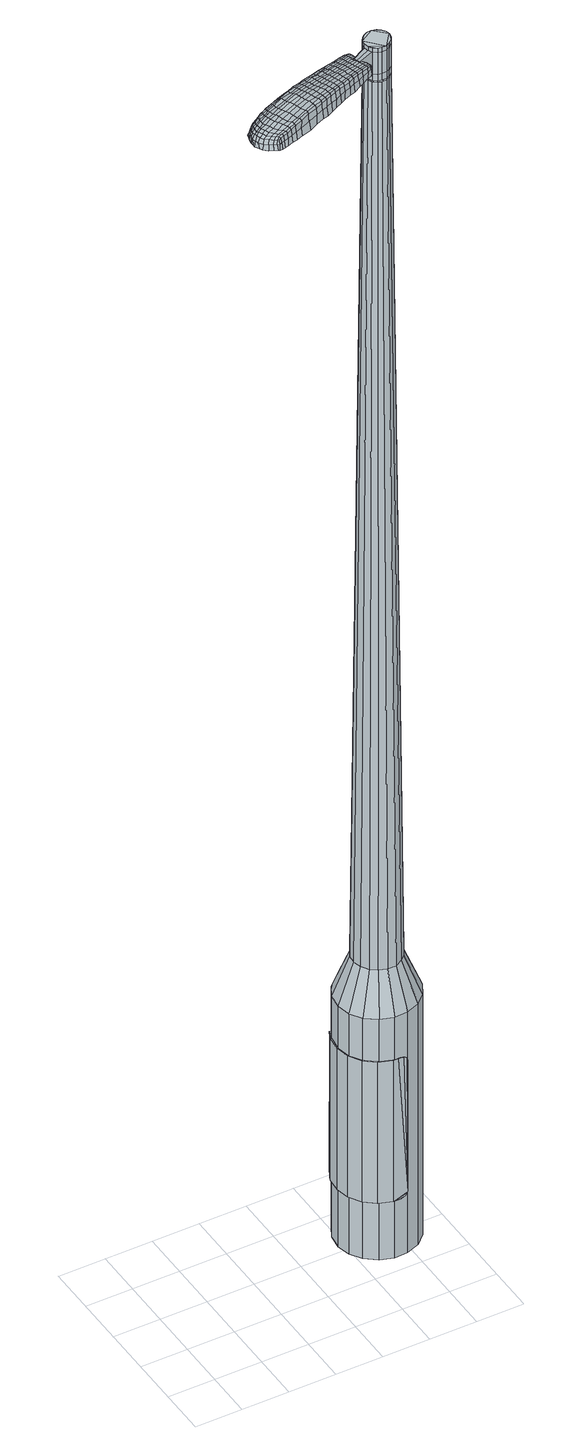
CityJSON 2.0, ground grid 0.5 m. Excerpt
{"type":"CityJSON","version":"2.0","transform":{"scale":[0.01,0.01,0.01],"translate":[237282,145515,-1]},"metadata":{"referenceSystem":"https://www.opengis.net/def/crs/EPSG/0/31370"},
"CityObjects":{
"object1":{"type":"GenericCityObject","attributes":{"cluster":588,"mean_distance_to_centroid":0.293,"new_centroid_x":237284.37,"new_centroid_y":145516.11,"mean_distance_to_camera":16.14,"H1":14.69,"H2":14.77,"Z_final":117.26,"cluster2":53,"proj_x":237283.48,"proj_y":145513.94,"id_line":14385,"bearing_l":112.25,"distance":2.34,"orientation":"left","G_obj":202.25},"geometry":[{"type":"MultiSurface","lod":"2","boundaries":[[[0,1,2,3]],[[1,4,5,2]],[[4,6,7,5]],[[6,8,9,7]],[[8,10,11,9]],[[10,12,13,11]],[[12,14,15,13]],[[14,16,17,15]],[[16,18,19,17]],[[18,20,21,19]],[[20,22,23,21]],[[22,24,25,23]],[[24,26,27,25]],[[26,28,29,27]],[[28,30,31,29]],[[30,32,33,31]],[[32,34,35,33]],[[34,0,3,35]],[[36,37,38,39]],[[38,40,41,42]],[[41,43,42]],[[42,44,45,46]],[[45,47,46]],[[46,48,49,50]],[[49,51,50]],[[42,46,50,38]],[[50,52,39,38]],[[53,36,39]],[[2,5,7,35]],[[7,9,11,15]],[[11,13,15]],[[15,17,19,23]],[[19,21,23]],[[23,25,27,31]],[[27,29,31]],[[15,23,31,7]],[[31,33,35,7]],[[3,2,35]],[[1,0,54,55]],[[0,34,56,54]],[[34,32,57,56]],[[32,30,58,57]],[[30,28,59,58]],[[28,26,60,59]],[[26,24,61,60]],[[24,22,62,61]],[[22,20,63,62]],[[20,18,64,63]],[[18,16,65,64]],[[16,14,66,65]],[[14,12,67,66]],[[12,10,68,67]],[[10,8,69,68]],[[8,6,70,69]],[[6,4,71,70]],[[4,1,55,71]],[[55,54,72,73]],[[54,56,74,72]],[[56,57,75,74]],[[57,58,76,75]],[[58,59,77,76]],[[59,60,78,77]],[[60,61,79,78]],[[61,62,80,79]],[[62,63,81,80]],[[63,64,82,81]],[[64,65,83,82]],[[65,66,84,83]],[[66,67,85,84]],[[67,68,86,85]],[[68,69,87,86]],[[69,70,88,87]],[[70,71,89,88]],[[71,55,73,89]],[[72,90,91,73]],[[92,93,90,72]],[[94,95,93,92]],[[96,97,95,94]],[[77,98,97,96]],[[78,99,98,77]],[[100,101,99,78]],[[80,102,101,100]],[[103,104,102,80]],[[105,106,104,103]],[[83,107,106,105]],[[108,109,107,83]],[[85,110,109,108]],[[111,112,110,85]],[[87,113,112,111]],[[88,114,113,87]],[[115,116,114,88]],[[73,91,116,115]],[[117,118,119,120]],[[121,117,120,122]],[[123,121,122,124]],[[125,123,124,126]],[[127,125,126,128]],[[129,127,128,130]],[[131,129,130,132]],[[133,131,132,134]],[[135,133,134,136]],[[137,135,136,138]],[[139,137,138,140]],[[141,139,140,142]],[[143,141,142,144]],[[145,143,144,146]],[[147,145,146,148]],[[149,147,148,150]],[[74,92,72]],[[74,75,94,92]],[[75,76,96,94]],[[76,77,96]],[[79,100,78]],[[79,80,100]],[[81,103,80]],[[81,82,105,103]],[[82,83,105]],[[84,108,83]],[[84,85,108]],[[86,111,85]],[[86,87,111]],[[89,115,88]],[[89,73,115]],[[151,116,91]],[[151,114,116]],[[152,112,113]],[[152,110,112]],[[153,109,110]],[[153,107,109]],[[154,106,107]],[[154,155,104,106]],[[155,102,104]],[[156,101,102]],[[156,99,101]],[[157,97,98]],[[157,158,95,97]],[[158,159,93,95]],[[159,90,93]],[[39,52,149,160]],[[91,90,161,150]],[[53,39,160,118]],[[90,159,119,161]],[[36,53,118,117]],[[159,158,120,119]],[[37,36,117,121]],[[158,157,122,120]],[[38,37,121,123]],[[157,98,124,122]],[[40,38,123,125]],[[98,99,126,124]],[[41,40,125,127]],[[99,156,128,126]],[[43,41,127,129]],[[156,102,130,128]],[[42,43,129,131]],[[102,155,132,130]],[[44,42,131,133]],[[155,154,134,132]],[[45,44,133,135]],[[154,107,136,134]],[[47,45,135,137]],[[107,153,138,136]],[[46,47,137,139]],[[153,110,140,138]],[[48,46,139,141]],[[110,152,142,140]],[[49,48,141,143]],[[152,113,144,142]],[[51,49,143,145]],[[113,114,146,144]],[[50,51,145,147]],[[114,151,148,146]],[[52,50,147,149]],[[151,91,150,148]],[[149,150,162,163]],[[150,161,164,162]],[[161,119,165,164]],[[119,118,166,165]],[[118,160,167,166]],[[160,149,163,167]],[[168,169,170,171]],[[172,168,171,173]],[[168,172,174,175]],[[169,168,175,176]],[[177,178,179,180]],[[181,177,180,182]],[[177,181,183,184]],[[178,177,184,185]],[[186,187,188,189]],[[190,186,189,191]],[[186,190,192,193]],[[187,186,193,194]],[[195,196,197,198]],[[199,195,198,200]],[[195,199,201,202]],[[196,195,202,203]],[[204,205,206,207]],[[208,204,207,209]],[[204,208,210,211]],[[205,204,211,212]],[[213,214,215,216]],[[217,213,216,218]],[[213,217,219,220]],[[214,213,220,221]],[[222,223,224,225]],[[214,222,225,215]],[[222,214,221,226]],[[223,222,226,227]],[[228,229,230,231]],[[223,228,231,224]],[[228,223,227,232]],[[229,228,232,233]],[[234,172,173,235]],[[229,234,235,230]],[[234,229,233,236]],[[172,234,236,174]],[[237,238,239,240]],[[241,237,240,242]],[[237,241,243,244]],[[238,237,244,245]],[[246,247,248,249]],[[238,246,249,239]],[[246,238,245,250]],[[247,246,250,251]],[[252,253,254,255]],[[247,252,255,248]],[[252,247,251,256]],[[253,252,256,257]],[[258,259,260,261]],[[253,258,261,254]],[[258,253,257,262]],[[259,258,262,263]],[[264,169,176,265]],[[259,264,265,260]],[[264,259,263,266]],[[169,264,266,170]],[[267,268,269,270]],[[271,267,270,272]],[[267,271,273,274]],[[268,267,274,275]],[[276,277,278,279]],[[268,276,279,269]],[[276,268,275,280]],[[277,276,280,281]],[[282,283,284,285]],[[277,282,285,278]],[[282,277,281,286]],[[283,282,286,287]],[[288,181,182,289]],[[283,288,289,284]],[[288,283,287,290]],[[181,288,290,183]],[[291,292,293,294]],[[295,291,294,296]],[[291,295,297,298]],[[292,291,298,299]],[[300,301,302,303]],[[292,300,303,293]],[[300,292,299,304]],[[301,300,304,305]],[[306,307,308,309]],[[301,306,309,302]],[[306,301,305,310]],[[307,306,310,311]],[[312,313,314,315]],[[307,312,315,308]],[[312,307,311,316]],[[313,312,316,317]],[[318,178,185,319]],[[313,318,319,314]],[[318,313,317,320]],[[178,318,320,179]],[[321,207,206,322]],[[323,321,322,324]],[[321,323,325,326]],[[207,321,326,209]],[[327,323,324,328]],[[329,327,328,330]],[[327,329,331,332]],[[323,327,332,325]],[[333,329,330,334]],[[335,333,334,336]],[[333,335,337,338]],[[329,333,338,331]],[[339,335,336,340]],[[341,339,340,342]],[[339,341,343,344]],[[335,339,344,337]],[[345,341,342,346]],[[196,345,346,197]],[[345,196,203,347]],[[341,345,347,343]],[[348,349,194,193]],[[350,348,193,192]],[[348,350,351,352]],[[349,348,352,353]],[[354,355,353,352]],[[356,354,352,351]],[[354,356,357,358]],[[355,354,358,359]],[[360,361,359,358]],[[362,360,358,357]],[[360,362,363,364]],[[361,360,364,365]],[[366,367,365,364]],[[368,366,364,363]],[[366,368,201,199]],[[367,366,199,200]],[[369,370,371,372]],[[271,369,372,273]],[[369,271,272,373]],[[370,369,373,374]],[[375,190,191,376]],[[370,375,376,371]],[[375,370,374,377]],[[190,375,377,192]],[[378,379,380,381]],[[217,378,381,219]],[[378,217,218,382]],[[379,378,382,383]],[[384,385,386,387]],[[379,384,387,380]],[[384,379,383,388]],[[385,384,388,389]],[[390,187,194,391]],[[385,390,391,386]],[[390,385,389,392]],[[187,390,392,188]],[[393,394,395,396]],[[175,393,396,176]],[[393,175,174,397]],[[394,393,397,398]],[[399,400,401,402]],[[394,399,402,395]],[[399,394,398,403]],[[400,399,403,404]],[[405,198,197,406]],[[400,405,406,401]],[[405,400,404,407]],[[198,405,407,200]],[[408,409,410,411]],[[180,408,411,182]],[[408,180,179,412]],[[409,408,412,413]],[[414,202,201,415]],[[409,414,415,410]],[[414,409,413,416]],[[202,414,416,203]],[[417,418,419,420]],[[295,417,420,297]],[[417,295,296,421]],[[418,417,421,422]],[[423,208,209,424]],[[418,423,424,419]],[[423,418,422,425]],[[208,423,425,210]],[[426,427,428,429]],[[241,426,429,243]],[[426,241,242,430]],[[427,426,430,431]],[[432,433,434,435]],[[427,432,435,428]],[[432,427,431,436]],[[433,432,436,437]],[[438,205,212,439]],[[433,438,439,434]],[[438,433,437,440]],[[205,438,440,206]],[[441,442,431,430]],[[240,441,430,242]],[[441,240,239,443]],[[442,441,443,444]],[[445,446,437,436]],[[442,445,436,431]],[[445,442,444,447]],[[446,445,447,448]],[[449,322,206,440]],[[446,449,440,437]],[[449,446,448,450]],[[322,449,450,324]],[[451,452,453,454]],[[298,451,454,299]],[[451,298,297,420]],[[452,451,420,419]],[[455,326,325,456]],[[452,455,456,453]],[[455,452,419,424]],[[326,455,424,209]],[[457,458,444,443]],[[249,457,443,239]],[[457,249,248,459]],[[458,457,459,460]],[[461,462,448,447]],[[458,461,447,444]],[[461,458,460,463]],[[462,461,463,464]],[[465,328,324,450]],[[462,465,450,448]],[[465,462,464,466]],[[328,465,466,330]],[[467,468,469,470]],[[304,467,470,305]],[[467,304,299,454]],[[468,467,454,453]],[[471,332,331,472]],[[468,471,472,469]],[[471,468,453,456]],[[332,471,456,325]],[[473,474,460,459]],[[255,473,459,248]],[[473,255,254,475]],[[474,473,475,476]],[[477,478,464,463]],[[474,477,463,460]],[[477,474,476,479]],[[478,477,479,480]],[[481,334,330,466]],[[478,481,466,464]],[[481,478,480,482]],[[334,481,482,336]],[[483,484,485,486]],[[310,483,486,311]],[[483,310,305,470]],[[484,483,470,469]],[[487,338,337,488]],[[484,487,488,485]],[[487,484,469,472]],[[338,487,472,331]],[[489,490,476,475]],[[261,489,475,254]],[[489,261,260,491]],[[490,489,491,492]],[[493,494,480,479]],[[490,493,479,476]],[[493,490,492,495]],[[494,493,495,496]],[[497,340,336,482]],[[494,497,482,480]],[[497,494,496,498]],[[340,497,498,342]],[[499,500,501,502]],[[316,499,502,317]],[[499,316,311,486]],[[500,499,486,485]],[[503,344,343,504]],[[500,503,504,501]],[[503,500,485,488]],[[344,503,488,337]],[[505,506,492,491]],[[265,505,491,260]],[[505,265,176,396]],[[506,505,396,395]],[[507,508,496,495]],[[506,507,495,492]],[[507,506,395,402]],[[508,507,402,401]],[[509,346,342,498]],[[508,509,498,496]],[[509,508,401,406]],[[346,509,406,197]],[[510,511,413,412]],[[320,510,412,179]],[[510,320,317,502]],[[511,510,502,501]],[[512,347,203,416]],[[511,512,416,413]],[[512,511,501,504]],[[347,512,504,343]],[[513,514,374,373]],[[270,513,373,272]],[[513,270,269,515]],[[514,513,515,516]],[[517,350,192,377]],[[514,517,377,374]],[[517,514,516,518]],[[350,517,518,351]],[[519,520,521,522]],[[220,519,522,221]],[[519,220,219,381]],[[520,519,381,380]],[[523,524,525,526]],[[520,523,526,521]],[[523,520,380,387]],[[524,523,387,386]],[[527,349,353,528]],[[524,527,528,525]],[[527,524,386,391]],[[349,527,391,194]],[[529,530,516,515]],[[279,529,515,269]],[[529,279,278,531]],[[530,529,531,532]],[[533,356,351,518]],[[530,533,518,516]],[[533,530,532,534]],[[356,533,534,357]],[[535,536,537,538]],[[226,535,538,227]],[[535,226,221,522]],[[536,535,522,521]],[[539,540,541,542]],[[536,539,542,537]],[[539,536,521,526]],[[540,539,526,525]],[[543,355,359,544]],[[540,543,544,541]],[[543,540,525,528]],[[355,543,528,353]],[[545,546,532,531]],[[285,545,531,278]],[[545,285,284,547]],[[546,545,547,548]],[[549,362,357,534]],[[546,549,534,532]],[[549,546,548,550]],[[362,549,550,363]],[[551,552,553,554]],[[232,551,554,233]],[[551,232,227,538]],[[552,551,538,537]],[[555,556,557,558]],[[552,555,558,553]],[[555,552,537,542]],[[556,555,542,541]],[[559,361,365,560]],[[556,559,560,557]],[[559,556,541,544]],[[361,559,544,359]],[[561,562,548,547]],[[289,561,547,284]],[[561,289,182,411]],[[562,561,411,410]],[[563,368,363,550]],[[562,563,550,548]],[[563,562,410,415]],[[368,563,415,201]],[[564,565,398,397]],[[236,564,397,174]],[[564,236,233,554]],[[565,564,554,553]],[[566,567,404,403]],[[565,566,403,398]],[[566,565,553,558]],[[567,566,558,557]],[[568,367,200,407]],[[567,568,407,404]],[[568,567,557,560]],[[367,568,560,365]],[[569,570,571,572]],[[572,571,573,574]],[[575,573,571,576]],[[576,571,570,577]],[[578,579,580,581]],[[581,580,582,583]],[[584,582,580,585]],[[585,580,579,586]],[[587,588,589,590]],[[590,589,591,592]],[[593,591,589,594]],[[594,589,588,595]],[[596,597,598,599]],[[599,598,600,601]],[[602,600,598,603]],[[603,598,597,604]],[[605,606,607,608]],[[608,607,609,610]],[[611,609,607,612]],[[612,607,606,613]],[[614,615,616,617]],[[617,616,618,619]],[[620,618,616,621]],[[621,616,615,622]],[[623,624,625,626]],[[626,625,615,614]],[[622,615,625,627]],[[627,625,624,628]],[[629,630,631,632]],[[632,631,624,623]],[[628,624,631,633]],[[633,631,630,634]],[[574,573,635,636]],[[636,635,630,629]],[[634,630,635,637]],[[637,635,573,575]],[[638,639,640,641]],[[641,640,642,643]],[[644,642,640,645]],[[645,640,639,646]],[[647,648,649,650]],[[650,649,639,638]],[[646,639,649,651]],[[651,649,648,652]],[[653,654,655,656]],[[656,655,648,647]],[[652,648,655,657]],[[657,655,654,658]],[[659,660,661,662]],[[662,661,654,653]],[[658,654,661,663]],[[663,661,660,664]],[[577,570,665,666]],[[666,665,660,659]],[[664,660,665,667]],[[667,665,570,569]],[[668,669,670,671]],[[671,670,672,673]],[[674,672,670,675]],[[675,670,669,676]],[[677,678,679,680]],[[680,679,669,668]],[[676,669,679,681]],[[681,679,678,682]],[[683,684,685,686]],[[686,685,678,677]],[[682,678,685,687]],[[687,685,684,688]],[[583,582,689,690]],[[690,689,684,683]],[[688,684,689,691]],[[691,689,582,584]],[[692,693,694,695]],[[695,694,696,697]],[[698,696,694,699]],[[699,694,693,700]],[[701,702,703,704]],[[704,703,693,692]],[[700,693,703,705]],[[705,703,702,706]],[[707,708,709,710]],[[710,709,702,701]],[[706,702,709,711]],[[711,709,708,712]],[[713,714,715,716]],[[716,715,708,707]],[[712,708,715,717]],[[717,715,714,718]],[[586,579,719,720]],[[720,719,714,713]],[[718,714,719,721]],[[721,719,579,578]],[[605,608,722,723]],[[723,722,724,725]],[[726,724,722,727]],[[727,722,608,610]],[[725,724,728,729]],[[729,728,730,731]],[[732,730,728,733]],[[733,728,724,726]],[[731,730,734,735]],[[735,734,736,737]],[[738,736,734,739]],[[739,734,730,732]],[[737,736,740,741]],[[741,740,742,743]],[[744,742,740,745]],[[745,740,736,738]],[[743,742,746,747]],[[747,746,597,596]],[[604,597,746,748]],[[748,746,742,744]],[[595,749,750,594]],[[594,750,751,593]],[[752,751,750,753]],[[753,750,749,754]],[[754,755,756,753]],[[753,756,757,752]],[[758,757,756,759]],[[759,756,755,760]],[[760,761,762,759]],[[759,762,763,758]],[[764,763,762,765]],[[765,762,761,766]],[[766,767,768,765]],[[765,768,769,764]],[[602,769,768,600]],[[600,768,767,601]],[[770,771,772,773]],[[773,772,672,674]],[[673,672,772,774]],[[774,772,771,775]],[[592,591,776,777]],[[777,776,771,770]],[[775,771,776,778]],[[778,776,591,593]],[[779,780,781,782]],[[782,781,618,620]],[[619,618,781,783]],[[783,781,780,784]],[[785,786,787,788]],[[788,787,780,779]],[[784,780,787,789]],[[789,787,786,790]],[[595,588,791,792]],[[792,791,786,785]],[[790,786,791,793]],[[793,791,588,587]],[[794,795,796,797]],[[797,796,576,577]],[[575,576,796,798]],[[798,796,795,799]],[[800,801,802,803]],[[803,802,795,794]],[[799,795,802,804]],[[804,802,801,805]],[[596,599,806,807]],[[807,806,801,800]],[[805,801,806,808]],[[808,806,599,601]],[[809,810,811,812]],[[812,811,581,583]],[[578,581,811,813]],[[813,811,810,814]],[[602,603,815,816]],[[816,815,810,809]],[[814,810,815,817]],[[817,815,603,604]],[[818,819,820,821]],[[821,820,696,698]],[[696,820,697]],[[697,820,819,822]],[[610,609,823,824]],[[824,823,819,818]],[[822,819,823,825]],[[825,823,609,611]],[[826,827,828,644]],[[828,642,644]],[[643,642,828,829]],[[829,828,827,830]],[[831,832,833,834]],[[834,833,827,826]],[[830,827,833,835]],[[835,833,832,836]],[[613,606,837,838]],[[838,837,832,831]],[[836,832,837,839]],[[839,837,606,605]],[[830,840,841,829]],[[829,841,641,643]],[[638,641,841,842]],[[841,840,842]],[[836,843,844,835]],[[835,844,840,830]],[[842,840,844,845]],[[845,844,843,846]],[[605,723,163,839]],[[839,163,843,836]],[[846,843,163,847]],[[847,163,723,725]],[[848,849,850,851]],[[851,850,699,700]],[[698,699,850,821]],[[821,850,849,818]],[[726,727,852,853]],[[853,852,849,848]],[[818,849,852,824]],[[824,852,727,610]],[[854,855,842]],[[842,855,650,638]],[[647,650,855,856]],[[855,854,856]],[[846,857,858,845]],[[845,858,854,842]],[[856,854,858,859]],[[859,858,857,860]],[[725,729,861,847]],[[847,861,857,846]],[[860,857,861,862]],[[862,861,729,731]],[[863,864,865,866]],[[866,865,705,706]],[[700,705,865,851]],[[851,865,864,848]],[[732,733,867,868]],[[868,867,864,863]],[[848,864,867,853]],[[853,867,733,726]],[[869,870,856]],[[856,870,656,647]],[[653,656,870,871]],[[871,870,869,872]],[[860,873,874,859]],[[859,874,869,856]],[[872,869,874,875]],[[875,874,873,876]],[[731,735,877,862]],[[862,877,873,860]],[[876,873,877,878]],[[878,877,735,737]],[[879,880,881,882]],[[882,881,711,712]],[[706,711,881,866]],[[866,881,880,863]],[[738,739,883,884]],[[884,883,880,879]],[[863,880,883,868]],[[868,883,739,732]],[[872,885,886,871]],[[871,886,662,653]],[[659,662,886,887]],[[887,886,885,888]],[[876,889,890,875]],[[875,890,885,872]],[[888,885,890,891]],[[891,890,889,892]],[[737,741,893,878]],[[878,893,889,876]],[[892,889,893,894]],[[894,893,741,743]],[[895,896,897,898]],[[898,897,717,718]],[[712,717,897,882]],[[882,897,896,879]],[[744,745,899,900]],[[900,899,896,895]],[[879,896,899,884]],[[884,899,745,738]],[[888,901,902,887]],[[887,902,666,659]],[[577,666,902,797]],[[797,902,901,794]],[[892,903,904,891]],[[891,904,901,888]],[[794,901,904,803]],[[803,904,903,800]],[[743,747,905,894]],[[894,905,903,892]],[[800,903,905,807]],[[807,905,747,596]],[[814,906,907,813]],[[813,907,721,578]],[[718,721,907,898]],[[898,907,906,895]],[[604,748,908,817]],[[817,908,906,814]],[[895,906,908,900]],[[900,908,748,744]],[[775,909,910,774]],[[774,910,671,673]],[[668,671,910,911]],[[911,910,909,912]],[[593,751,913,778]],[[778,913,909,775]],[[912,909,913,914]],[[914,913,751,752]],[[915,916,917,918]],[[918,917,621,622]],[[620,621,917,782]],[[782,917,916,779]],[[919,920,921,922]],[[922,921,916,915]],[[779,916,921,788]],[[788,921,920,785]],[[754,749,923,924]],[[924,923,920,919]],[[785,920,923,792]],[[792,923,749,595]],[[912,925,926,911]],[[911,926,680,668]],[[677,680,926,927]],[[927,926,925,928]],[[752,757,929,914]],[[914,929,925,912]],[[928,925,929,930]],[[930,929,757,758]],[[931,932,933,934]],[[934,933,627,628]],[[622,627,933,918]],[[918,933,932,915]],[[935,936,937,938]],[[938,937,932,931]],[[915,932,937,922]],[[922,937,936,919]],[[760,755,939,940]],[[940,939,936,935]],[[919,936,939,924]],[[924,939,755,754]],[[928,941,942,927]],[[927,942,686,677]],[[683,686,942,943]],[[943,942,941,944]],[[758,763,945,930]],[[930,945,941,928]],[[944,941,945,946]],[[946,945,763,764]],[[947,948,949,950]],[[950,949,633,634]],[[628,633,949,934]],[[934,949,948,931]],[[951,952,953,954]],[[954,953,948,947]],[[931,948,953,938]],[[938,953,952,935]],[[766,761,955,956]],[[956,955,952,951]],[[935,952,955,940]],[[940,955,761,760]],[[944,957,958,943]],[[943,958,690,683]],[[583,690,958,812]],[[812,958,957,809]],[[764,769,959,946]],[[946,959,957,944]],[[809,957,959,816]],[[816,959,769,602]],[[799,960,961,798]],[[798,961,637,575]],[[634,637,961,950]],[[950,961,960,947]],[[805,962,963,804]],[[804,963,960,799]],[[947,960,963,954]],[[954,963,962,951]],[[601,767,964,808]],[[808,964,962,805]],[[951,962,964,956]],[[956,964,767,766]],[[569,572,171,170]],[[572,574,173,171]],[[584,585,184,183]],[[585,586,185,184]],[[587,590,189,188]],[[590,592,191,189]],[[611,612,211,210]],[[612,613,212,211]],[[614,617,216,215]],[[617,619,218,216]],[[623,626,225,224]],[[626,614,215,225]],[[629,632,231,230]],[[632,623,224,231]],[[574,636,235,173]],[[636,629,230,235]],[[644,645,244,243]],[[645,646,245,244]],[[646,651,250,245]],[[651,652,251,250]],[[652,657,256,251]],[[657,658,257,256]],[[658,663,262,257]],[[663,664,263,262]],[[664,667,266,263]],[[667,569,170,266]],[[674,675,274,273]],[[675,676,275,274]],[[676,681,280,275]],[[681,682,281,280]],[[682,687,286,281]],[[687,688,287,286]],[[688,691,290,287]],[[691,584,183,290]],[[692,695,294,293]],[[695,697,296,294]],[[701,704,303,302]],[[704,692,293,303]],[[707,710,309,308]],[[710,701,302,309]],[[713,716,315,314]],[[716,707,308,315]],[[586,720,319,185]],[[720,713,314,319]],[[770,773,372,371]],[[773,674,273,372]],[[592,777,376,191]],[[777,770,371,376]],[[619,783,382,218]],[[783,784,383,382]],[[784,789,388,383]],[[789,790,389,388]],[[790,793,392,389]],[[793,587,188,392]],[[697,421,296]],[[697,822,422,421]],[[822,825,425,422]],[[825,611,210,425]],[[826,644,429,428]],[[644,243,429]],[[831,834,435,434]],[[834,826,428,435]],[[613,838,439,212]],[[838,831,434,439]],[[965,966,967,968]],[[969,970,968,967]],[[971,972,973,974]],[[975,976,977,978]],[[966,979,980,967]],[[981,969,967,980]],[[982,971,974,983]],[[984,985,976,975]],[[979,986,987,980]],[[987,988,981,980]],[[989,982,983,990]],[[991,985,984,992]],[[986,993,994,987]],[[994,995,988,987]],[[996,989,990,997]],[[998,991,992,999]],[[1000,1001,1002,1003]],[[1004,1005,1001,1000]],[[1004,1006,1007,1005]],[[1006,1008,1009,1007]],[[1010,1011,1012,1013]],[[1014,1015,1011,1010]],[[1016,1017,1015,1014]],[[1018,1019,1017,1016]],[[1013,1002,1001,1010]],[[1010,1001,1005,1014]],[[1005,1007,1016,1014]],[[1007,1009,1018,1016]],[[974,973,970,969]],[[983,974,969,981]],[[988,990,983,981]],[[995,997,990,988]],[[975,978,972,971]],[[984,975,971,982]],[[992,984,982,989]],[[999,992,989,996]],[[976,1000,1003,977]],[[985,1004,1000,976]],[[1006,1004,985,991]],[[1008,1006,991,998]],[[1020,1021,1022,1023]],[[1022,1024,1025,1026]],[[1022,1026,1027,1028]],[[1022,1028,1023]],[[1029,1020,1023,1030]],[[1031,1030,1023,1032]],[[1033,1032,1023]],[[1034,1022,1021,1035]],[[1036,1034,1035,1037]],[[1038,1036,1037,1039]],[[1040,1038,1039,1041]],[[1042,1040,1041,1043]],[[1043,1044,1045,1046]],[[1043,1046,1047,1048]],[[1043,1048,1049,1050]],[[1049,1051,1052,1053]],[[1049,1053,1054,1055]],[[1049,1055,1050]],[[1043,1050,1042]],[[1056,1057,1021,1020]],[[1058,1059,1024,1022]],[[1060,1061,1033,1023]],[[1057,1062,1035,1021]],[[1063,1058,1022,1034]],[[1062,1064,1037,1035]],[[1065,1063,1034,1036]],[[1064,1066,1039,1037]],[[1067,1065,1036,1038]],[[1066,1068,1041,1039]],[[1069,1067,1038,1040]],[[1068,1070,1043,1041]],[[1071,1069,1040,1042]],[[1070,1072,1044,1043]],[[1073,1074,1051,1049]],[[1075,1071,1042,1050]],[[1045,1044,1072,1076]],[[1046,1045,1076,1077]],[[1047,1046,1077,1078]],[[1048,1047,1078,1079]],[[1049,1048,1079,1073]],[[1080,1056,1020,1029]],[[1081,1080,1029,1030]],[[1082,1081,1030,1031]],[[1083,1082,1031,1032]],[[1061,1083,1032,1033]],[[1025,1024,1059,1084]],[[1052,1051,1074,1085]],[[1026,1025,1084,1086]],[[1027,1026,1086,1087]],[[1028,1027,1087,1088]],[[1023,1028,1088,1060]],[[1053,1052,1085,1089]],[[1054,1053,1089,1090]],[[1055,1054,1090,1091]],[[1050,1055,1091,1075]]]}]}
},
"vertices":[
[197,93,384],[194,107,384],[194,107,96],[197,93,96],[196,122,384],[196,122,96],[203,135,384],[203,135,96],[214,145,384],[214,145,96],[227,150,384],[227,150,96],[242,151,384],[242,151,96],[256,146,384],[256,146,96],[268,138,384],[268,138,96],[275,125,384],[275,125,96],[279,111,384],[279,111,96],[277,96,384],[277,96,96],[270,83,384],[270,83,96],[259,73,384],[259,73,96],[245,68,384],[245,68,96],[231,67,384],[231,67,96],[217,72,384],[217,72,96],[205,81,384],[205,81,96],[230,97,1524],[234,96,1524],[239,96,1524],[224,104,1524],[243,98,1524],[247,101,1524],[250,110,1524],[249,105,1524],[249,114,1524],[246,118,1524],[238,122,1524],[243,121,1524],[233,122,1524],[229,120,1524],[223,113,1524],[226,117,1524],[223,109,1524],[226,100,1524],[213,100,429],[211,108,429],[218,92,429],[225,87,429],[233,84,429],[242,84,429],[250,88,429],[256,94,429],[260,101,429],[261,110,429],[260,119,429],[255,126,429],[248,131,429],[240,134,429],[231,134,429],[223,130,429],[216,124,429],[212,117,429],[224,104,1483],[223,109,1483],[226,100,1483],[230,97,1483],[234,96,1483],[239,96,1483],[243,98,1483],[247,101,1483],[249,105,1483],[250,110,1483],[249,114,1483],[246,118,1483],[243,121,1483],[238,122,1483],[233,122,1483],[229,120,1483],[226,117,1483],[223,113,1483],[224,104,1485],[223,109,1485],[227,100,1483],[227,100,1485],[230,98,1483],[230,98,1485],[235,96,1483],[235,96,1485],[239,96,1485],[243,98,1485],[246,101,1483],[246,101,1485],[249,105,1485],[249,110,1483],[249,110,1485],[248,114,1483],[248,114,1485],[246,118,1485],[242,120,1483],[242,120,1485],[238,122,1485],[234,122,1483],[234,122,1485],[229,120,1485],[226,117,1485],[224,113,1483],[224,113,1485],[230,97,1519],[226,100,1519],[226,100,1493],[230,97,1493],[234,96,1519],[234,96,1493],[239,96,1519],[239,96,1493],[243,98,1519],[243,98,1493],[247,101,1519],[247,101,1493],[249,105,1519],[249,105,1493],[250,110,1519],[250,110,1493],[249,114,1519],[249,114,1493],[246,118,1519],[246,118,1493],[243,121,1519],[243,121,1493],[238,122,1519],[238,122,1493],[233,122,1519],[233,122,1493],[229,120,1519],[229,120,1493],[226,117,1519],[226,117,1493],[223,113,1519],[223,113,1493],[223,109,1519],[223,109,1493],[223,113,1485],[233,122,1485],[243,121,1485],[249,114,1485],[250,110,1485],[247,101,1485],[234,96,1485],[230,97,1485],[226,100,1485],[224,104,1519],[224,104,1493],[205,100,1513],[205,100,1518],[207,97,1513],[208,94,1513],[208,94,1518],[207,97,1518],[131,87,1519],[137,89,1518],[135,90,1509],[129,88,1510],[123,84,1519],[121,85,1510],[124,83,1526],[132,86,1525],[139,88,1525],[145,51,1519],[151,54,1518],[152,56,1525],[145,53,1525],[137,48,1519],[137,49,1526],[136,46,1510],[144,49,1510],[151,52,1509],[70,40,1519],[69,43,1519],[68,43,1513],[70,39,1513],[73,36,1519],[72,36,1513],[74,37,1524],[72,40,1524],[71,44,1524],[139,68,1530],[146,71,1529],[144,74,1529],[138,71,1530],[130,64,1531],[129,67,1531],[132,61,1530],[140,64,1530],[147,67,1529],[214,98,1512],[213,101,1512],[211,100,1517],[212,98,1517],[215,96,1512],[213,95,1517],[214,95,1506],[213,98,1506],[212,101,1506],[76,63,1519],[79,65,1519],[78,66,1512],[75,64,1512],[74,62,1518],[73,63,1512],[75,61,1522],[77,62,1523],[80,64,1524],[83,67,1519],[88,70,1519],[87,71,1512],[82,68,1512],[84,66,1524],[89,69,1525],[94,72,1519],[101,75,1519],[99,76,1511],[92,73,1511],[95,71,1526],[102,74,1526],[112,80,1519],[110,81,1510],[113,79,1526],[200,111,1513],[193,109,1513],[194,108,1518],[201,110,1517],[206,112,1512],[205,111,1516],[205,113,1506],[199,112,1507],[192,109,1507],[186,106,1514],[179,104,1515],[180,103,1520],[187,105,1519],[185,107,1507],[177,105,1507],[172,101,1515],[165,99,1516],[166,98,1522],[173,100,1521],[170,102,1508],[163,100,1508],[158,96,1517],[151,94,1517],[152,93,1524],[159,95,1523],[156,97,1508],[149,95,1509],[144,92,1518],[145,91,1524],[142,93,1509],[89,30,1519],[92,31,1519],[92,32,1524],[89,31,1523],[87,29,1518],[87,31,1522],[86,28,1512],[89,28,1512],[92,29,1512],[97,32,1519],[102,34,1519],[102,35,1525],[97,33,1524],[96,30,1512],[102,32,1512],[108,36,1519],[115,39,1519],[116,40,1526],[108,37,1526],[108,34,1511],[115,37,1511],[126,43,1519],[126,45,1526],[126,41,1510],[212,83,1513],[205,80,1513],[204,78,1507],[211,82,1507],[217,86,1512],[216,84,1506],[216,86,1516],[212,84,1517],[205,81,1518],[198,76,1514],[191,73,1515],[191,71,1507],[198,75,1507],[198,78,1519],[192,75,1520],[185,70,1515],[178,67,1516],[177,65,1508],[184,68,1508],[185,71,1521],[178,68,1522],[171,63,1517],[165,60,1517],[164,58,1509],[171,62,1508],[171,65,1523],[165,62,1524],[158,57,1518],[157,55,1509],[158,59,1524],[207,96,1519],[206,98,1519],[201,93,1520],[200,96,1520],[202,90,1520],[208,93,1519],[194,90,1522],[193,93,1522],[187,88,1523],[186,90,1523],[188,85,1523],[195,88,1521],[180,85,1524],[179,87,1524],[173,82,1525],[172,85,1525],[174,79,1525],[181,82,1524],[166,79,1526],[165,82,1526],[159,76,1527],[158,79,1527],[161,73,1527],[167,76,1526],[153,73,1528],[151,76,1528],[154,70,1528],[75,41,1527],[73,45,1527],[77,38,1526],[81,40,1527],[79,43,1528],[77,47,1528],[85,45,1529],[83,49,1529],[87,42,1528],[94,45,1530],[92,48,1530],[90,52,1530],[98,51,1531],[97,54,1531],[100,47,1530],[109,51,1531],[107,54,1531],[105,58,1531],[119,59,1531],[117,63,1531],[120,56,1531],[84,30,1518],[81,31,1519],[81,30,1513],[84,28,1513],[85,31,1523],[82,32,1523],[77,33,1519],[76,32,1513],[78,34,1524],[73,60,1518],[71,58,1518],[73,58,1523],[74,60,1523],[71,61,1513],[70,58,1513],[70,54,1519],[69,51,1519],[70,51,1524],[71,55,1523],[69,55,1513],[68,50,1513],[68,47,1519],[70,47,1524],[68,46,1513],[133,85,1528],[133,83,1528],[140,85,1528],[140,87,1527],[125,81,1528],[125,80,1529],[134,80,1529],[135,77,1530],[142,80,1529],[141,83,1528],[126,77,1529],[127,74,1530],[136,74,1530],[143,77,1529],[128,71,1531],[145,54,1528],[144,57,1529],[136,53,1529],[137,51,1528],[151,57,1527],[150,60,1528],[142,60,1529],[134,57,1530],[149,63,1528],[218,87,1512],[217,89,1512],[216,89,1517],[217,87,1517],[218,86,1506],[217,88,1506],[216,92,1512],[215,92,1517],[215,91,1506],[208,112,1512],[209,111,1512],[208,111,1506],[207,113,1506],[207,111,1517],[208,110,1517],[210,108,1512],[211,106,1512],[210,106,1506],[208,109,1506],[209,108,1517],[210,105,1517],[212,103,1512],[211,103,1506],[210,103,1517],[202,109,1519],[203,108,1519],[195,107,1520],[196,105,1520],[204,106,1519],[205,103,1519],[197,103,1520],[198,101,1520],[205,101,1519],[199,98,1520],[212,85,1519],[211,87,1519],[204,84,1520],[205,82,1520],[210,90,1519],[203,87,1520],[188,104,1521],[189,103,1521],[181,102,1522],[182,100,1522],[190,100,1521],[191,98,1521],[183,98,1522],[184,95,1523],[192,95,1522],[185,93,1523],[198,79,1521],[197,81,1521],[191,78,1522],[191,76,1522],[196,84,1521],[189,81,1522],[174,99,1523],[175,97,1523],[167,97,1524],[168,95,1524],[176,95,1523],[177,93,1524],[169,93,1525],[170,90,1525],[178,90,1524],[171,87,1525],[185,73,1523],[184,75,1523],[177,72,1524],[178,70,1524],[182,78,1524],[176,75,1525],[160,94,1525],[161,92,1525],[153,92,1526],[154,90,1526],[162,90,1526],[163,87,1526],[155,88,1527],[156,85,1527],[164,85,1526],[157,82,1527],[171,67,1525],[170,69,1525],[164,66,1526],[165,64,1526],[169,72,1526],[162,69,1527],[146,89,1527],[147,88,1527],[148,85,1527],[149,82,1528],[150,79,1528],[158,60,1527],[157,63,1527],[156,66,1528],[87,32,1525],[85,33,1525],[91,33,1526],[88,34,1526],[81,35,1526],[85,36,1527],[76,61,1525],[75,59,1525],[78,60,1526],[79,62,1525],[74,56,1525],[73,52,1526],[77,54,1527],[77,57,1526],[73,48,1526],[77,50,1527],[96,34,1526],[94,36,1527],[101,36,1527],[100,38,1528],[90,38,1528],[97,41,1529],[84,65,1526],[83,63,1527],[89,65,1528],[89,67,1527],[83,60,1527],[82,56,1528],[89,59,1529],[89,62,1528],[82,53,1528],[89,55,1530],[107,38,1528],[106,40,1529],[115,42,1528],[113,43,1529],[103,43,1529],[111,47,1530],[95,70,1528],[95,68,1528],[103,71,1529],[103,73,1528],[95,65,1529],[95,62,1530],[103,65,1530],[103,68,1530],[96,58,1530],[104,61,1531],[126,46,1529],[125,48,1529],[122,52,1530],[114,77,1528],[114,75,1529],[114,73,1530],[115,69,1530],[116,66,1531],[136,88,1509],[138,87,1518],[131,85,1518],[129,86,1509],[123,82,1519],[121,83,1510],[125,81,1525],[133,84,1525],[139,86,1525],[151,58,1525],[151,56,1518],[144,53,1518],[144,55,1525],[136,49,1519],[136,51,1525],[136,48,1510],[143,51,1509],[150,54,1509],[70,43,1513],[71,44,1519],[72,41,1519],[72,40,1513],[75,38,1519],[74,37,1513],[76,38,1524],[74,41,1524],[73,44,1524],[144,73,1528],[145,70,1528],[139,68,1529],[137,71,1529],[130,64,1529],[129,67,1529],[132,61,1529],[140,64,1529],[147,67,1528],[210,100,1516],[210,100,1512],[211,98,1512],[211,97,1516],[213,95,1512],[212,95,1516],[212,94,1506],[211,97,1506],[210,100,1506],[79,64,1512],[80,63,1519],[77,62,1518],[76,63,1512],[76,60,1518],[74,61,1512],[77,60,1522],[78,61,1523],[81,62,1523],[88,69,1512],[89,68,1519],[84,65,1519],[83,66,1512],[85,64,1524],[90,67,1525],[100,74,1511],[102,74,1519],[95,70,1519],[93,71,1511],[96,69,1525],[103,73,1526],[112,78,1519],[111,79,1510],[114,77,1526],[195,106,1518],[194,107,1513],[201,109,1513],[202,108,1517],[206,110,1512],[205,109,1515],[205,111,1506],[200,110,1506],[192,107,1507],[181,101,1520],[180,102,1514],[187,104,1514],[188,103,1519],[185,105,1507],[178,103,1507],[167,96,1522],[165,97,1516],[172,99,1515],[174,98,1521],[171,100,1508],[164,98,1508],[153,91,1523],[151,92,1517],[158,95,1516],[160,94,1522],[157,96,1508],[150,93,1508],[145,90,1517],[146,89,1524],[143,91,1509],[92,34,1523],[92,33,1519],[89,32,1518],[89,33,1523],[87,32,1518],[87,33,1522],[86,30,1512],[88,30,1512],[91,31,1512],[102,37,1525],[102,36,1519],[96,34,1519],[96,35,1524],[96,32,1512],[101,34,1512],[115,42,1526],[115,40,1519],[107,38,1519],[108,39,1525],[107,36,1511],[114,39,1511],[125,45,1519],[126,47,1526],[125,43,1510],[204,80,1507],[204,81,1513],[211,85,1513],[210,83,1506],[215,87,1512],[215,86,1506],[214,87,1515],[211,86,1517],[204,83,1518],[190,73,1507],[190,75,1514],[197,78,1514],[197,77,1507],[197,79,1519],[191,76,1520],[176,67,1508],[177,68,1516],[184,72,1515],[183,70,1508],[184,73,1521],[177,70,1522],[163,60,1508],[164,62,1517],[170,65,1516],[170,63,1508],[171,67,1522],[164,64,1523],[157,59,1517],[156,57,1509],[157,61,1524],[206,96,1518],[206,98,1518],[200,93,1519],[199,95,1519],[201,90,1519],[208,93,1518],[193,90,1520],[192,93,1520],[186,87,1521],[185,90,1521],[187,85,1521],[194,87,1520],[179,85,1523],[178,87,1523],[172,82,1524],[171,84,1524],[174,79,1524],[180,82,1523],[166,79,1525],[165,82,1525],[159,76,1526],[158,79,1526],[160,73,1526],[167,76,1525],[152,73,1527],[151,76,1527],[153,70,1527],[75,45,1526],[76,42,1526],[78,39,1525],[82,40,1526],[79,43,1526],[78,47,1526],[84,49,1528],[85,46,1528],[87,43,1527],[94,45,1528],[92,49,1529],[91,52,1529],[97,54,1530],[99,51,1530],[100,48,1529],[108,51,1530],[107,55,1530],[105,58,1530],[117,63,1530],[118,59,1530],[120,56,1530],[82,31,1513],[82,33,1518],[85,32,1518],[85,30,1512],[86,33,1523],[83,34,1523],[78,35,1519],[78,34,1513],[80,36,1523],[75,57,1523],[73,57,1518],[74,59,1518],[76,59,1523],[73,60,1512],[72,58,1512],[72,51,1523],[71,50,1519],[72,54,1519],[73,54,1523],[71,54,1513],[70,50,1513],[71,47,1519],[72,47,1524],[70,47,1513],[140,84,1527],[133,82,1527],[133,83,1527],[140,86,1526],[125,80,1527],[125,79,1528],[142,79,1528],[135,76,1528],[134,79,1528],[141,82,1527],[126,76,1528],[127,73,1529],[136,74,1529],[143,76,1528],[128,70,1529],[135,54,1528],[143,57,1527],[144,56,1527],[136,52,1527],[151,59,1526],[150,60,1527],[142,61,1528],[134,57,1528],[148,63,1527],[214,89,1516],[215,88,1512],[216,87,1512],[215,88,1516],[215,87,1506],[214,91,1512],[213,91,1516],[213,91,1506],[205,110,1506],[207,110,1512],[206,111,1512],[206,110,1516],[206,109,1516],[207,105,1506],[208,105,1512],[207,108,1512],[206,108,1506],[207,107,1516],[208,104,1516],[209,103,1512],[209,103,1506],[209,102,1516],[202,107,1518],[202,108,1518],[195,105,1519],[204,103,1518],[203,105,1518],[196,103,1519],[197,100,1519],[198,98,1519],[204,84,1519],[210,87,1518],[210,86,1518],[204,83,1519],[209,90,1518],[202,87,1519],[188,102,1520],[188,103,1520],[181,100,1521],[190,98,1520],[189,100,1520],[182,97,1521],[183,95,1521],[191,95,1520],[184,92,1521],[190,78,1521],[197,81,1520],[197,80,1520],[190,77,1521],[196,84,1520],[189,81,1521],[174,97,1522],[174,98,1522],[167,95,1523],[167,94,1523],[176,92,1522],[175,95,1522],[168,92,1523],[169,90,1524],[177,90,1523],[170,87,1524],[176,72,1523],[183,75,1522],[184,74,1522],[177,71,1523],[182,78,1522],[175,75,1523],[160,92,1524],[160,93,1524],[153,90,1525],[154,89,1525],[162,87,1525],[161,90,1524],[154,87,1525],[156,84,1526],[163,84,1525],[157,82,1526],[163,66,1525],[170,69,1524],[170,68,1524],[164,65,1525],[168,72,1524],[162,69,1525],[147,87,1526],[146,88,1526],[149,82,1527],[148,84,1526],[150,79,1527],[156,63,1526],[157,62,1526],[155,66,1526],[85,34,1524],[88,33,1524],[91,34,1525],[89,35,1525],[82,36,1525],[85,37,1525],[79,60,1525],[76,58,1524],[78,60,1524],[81,61,1525],[78,53,1526],[74,52,1525],[75,55,1524],[78,57,1525],[74,48,1525],[78,50,1526],[94,37,1526],[96,36,1526],[101,38,1526],[100,39,1527],[91,39,1526],[97,42,1527],[90,65,1527],[84,62,1526],[85,63,1526],[90,66,1526],[89,58,1528],[83,56,1527],[83,59,1526],[89,62,1527],[83,52,1527],[90,55,1528],[106,41,1527],[107,40,1527],[115,43,1527],[113,44,1528],[103,44,1528],[111,47,1529],[103,70,1528],[96,67,1527],[96,68,1527],[103,72,1527],[104,64,1529],[96,61,1529],[95,64,1528],[103,67,1528],[96,58,1529],[104,61,1530],[124,49,1528],[125,47,1528],[122,52,1529],[114,75,1528],[114,76,1528],[115,69,1529],[115,72,1529],[116,66,1530],[205,111,1508],[208,105,1508],[177,94,1509],[174,101,1509],[157,86,1510],[154,94,1510],[120,72,1512],[116,80,1512],[133,87,1511],[137,79,1511],[103,65,1513],[91,60,1514],[88,68,1514],[100,74,1513],[210,99,1508],[180,86,1509],[160,78,1510],[123,63,1512],[140,70,1511],[107,56,1513],[94,51,1514],[213,92,1508],[183,79,1509],[163,70,1510],[127,55,1512],[144,61,1511],[98,43,1514],[110,48,1513],[215,86,1508],[186,72,1509],[167,62,1510],[130,46,1512],[147,53,1511],[101,35,1514],[114,39,1513],[79,54,1514],[75,51,1514],[72,58,1514],[76,62,1514],[82,46,1514],[77,44,1514],[85,38,1514],[80,38,1514],[88,31,1514],[83,31,1514],[71,47,1515],[70,42,1515],[69,43,1515],[70,51,1515],[73,43,1515],[70,41,1515],[75,39,1515],[71,40,1515],[76,35,1515],[71,39,1515],[234,66,334],[229,66,334],[229,66,165],[244,66,171],[234,66,165],[237,66,165],[240,66,166],[242,66,167],[243,66,169],[237,66,334],[240,66,333],[242,66,332],[243,66,331],[244,66,328],[215,71,165],[215,71,334],[204,80,165],[204,80,334],[196,93,165],[196,93,334],[193,107,165],[193,107,334],[194,122,165],[194,122,334],[196,126,334],[198,129,334],[199,132,333],[200,134,332],[201,135,331],[201,135,328],[196,126,165],[201,135,171],[201,135,169],[200,134,167],[199,132,166],[198,129,165],[233,69,334],[230,69,334],[230,69,165],[233,69,165],[244,69,171],[244,69,328],[217,73,334],[217,73,165],[206,82,334],[206,82,165],[198,94,334],[198,94,165],[195,107,334],[195,107,165],[197,121,334],[197,121,165],[199,125,334],[203,134,328],[203,134,171],[199,125,165],[200,128,334],[202,130,333],[203,132,332],[203,133,331],[237,69,334],[240,69,333],[242,69,332],[243,69,331],[237,69,165],[203,133,169],[240,69,166],[242,69,167],[243,69,169],[203,132,167],[202,130,166],[200,128,165]
]}
